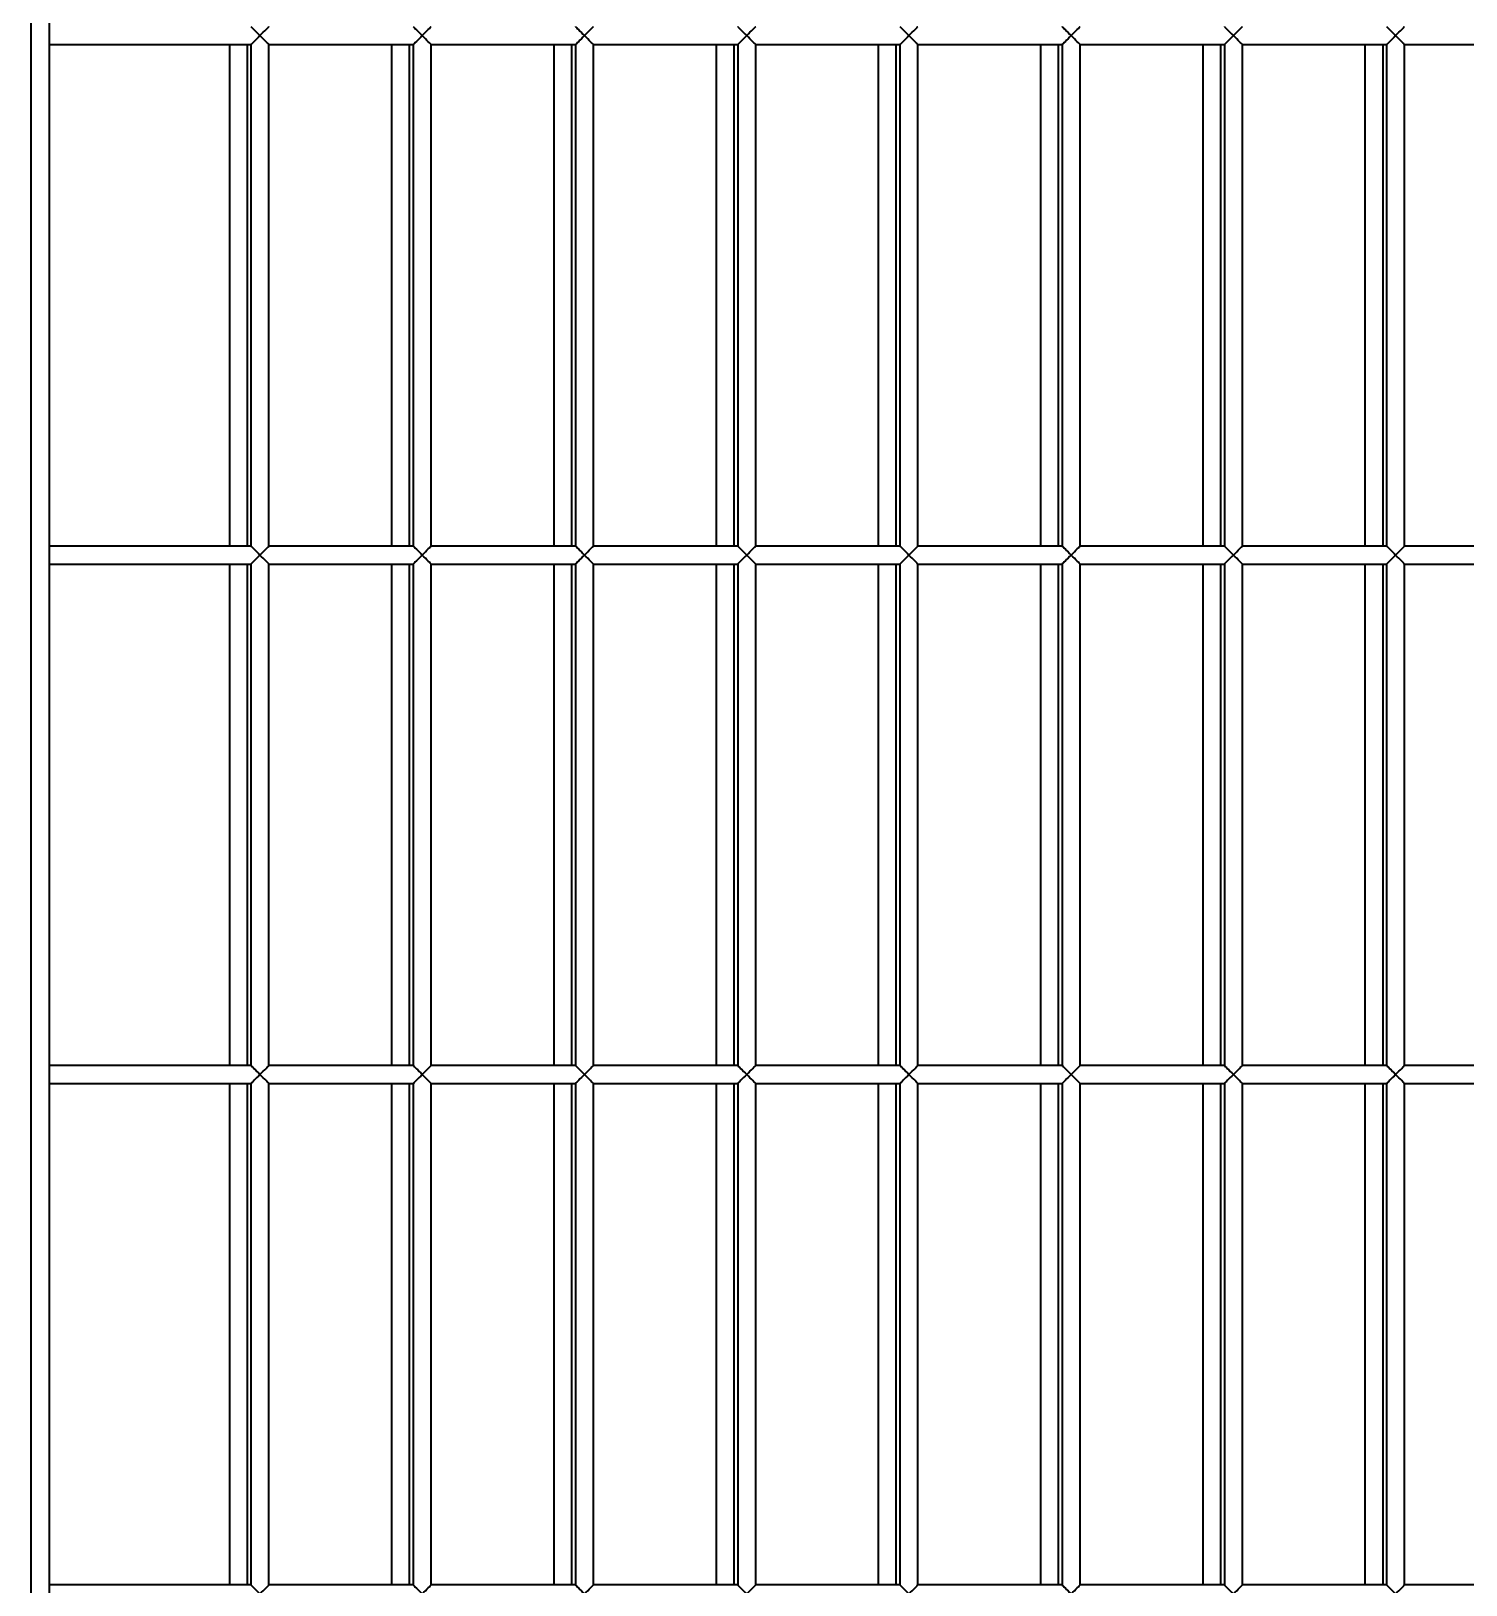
# Model space of a CAD drawing. Header units: millimetres. Extents: x 0 to 297, y 0 to 210.
# Drawn here: x 198.025 to 202.005, y 165.835 to 170.143 of the extents above; entities that cross this region are included whole.
import ezdxf

# ---------------------------------------------------------------- set-up
doc = ezdxf.new("R2010")
doc.units = ezdxf.units.MM
doc.layers.add('轮廓实线层', color=7, linetype='Continuous', lineweight=40)

msp = doc.modelspace()

# ---------------------------------------------------------------- linework, layer by layer
at = {"layer": '轮廓实线层', "color": 7, "linetype": 'Continuous', "lineweight": 40}
for p, q in [((198.0248, 157.0603), (198.0248, 174.4603)), ((198.0748, 174.4103), (198.0748, 157.1103)), ((198.0748, 170.1053), (198.6348, 170.1053)), ((198.5748, 170.1053), (198.5748, 168.7153)), ((198.6248, 168.7153), (198.6248, 170.1053)), ((198.6348, 170.1053), (198.6348, 168.7153)), ((198.6848, 168.7153), (198.6848, 170.1053)), ((198.6848, 170.1053), (199.0848, 170.1053)), ((199.0248, 170.1053), (199.0248, 168.7153)), ((199.0748, 168.7153), (199.0748, 170.1053)), ((199.0848, 170.1053), (199.0848, 168.7153)), ((199.1348, 168.7153), (199.1348, 170.1053)), ((199.1348, 170.1053), (199.5348, 170.1053)), ((199.4748, 170.1053), (199.4748, 168.7153)), ((199.5248, 168.7153), (199.5248, 170.1053)), ((199.5348, 170.1053), (199.5348, 168.7153)), ((199.5848, 168.7153), (199.5848, 170.1053)), ((199.5848, 170.1053), (199.9848, 170.1053)), ((199.9248, 170.1053), (199.9248, 168.7153)), ((199.9748, 168.7153), (199.9748, 170.1053)), ((199.9848, 170.1053), (199.9848, 168.7153)), ((200.0348, 168.7153), (200.0348, 170.1053)), ((200.0348, 170.1053), (200.4348, 170.1053)), ((200.3748, 170.1053), (200.3748, 168.7153)), ((200.4248, 168.7153), (200.4248, 170.1053)), ((200.4348, 170.1053), (200.4348, 168.7153)), ((200.4848, 168.7153), (200.4848, 170.1053)), ((200.4848, 170.1053), (200.8848, 170.1053)), ((200.8248, 170.1053), (200.8248, 168.7153)), ((200.8748, 168.7153), (200.8748, 170.1053)), ((200.8848, 170.1053), (200.8848, 168.7153)), ((200.9348, 168.7153), (200.9348, 170.1053)), ((200.9348, 170.1053), (201.3348, 170.1053)), ((201.2748, 170.1053), (201.2748, 168.7153)), ((201.3248, 168.7153), (201.3248, 170.1053)), ((201.3348, 170.1053), (201.3348, 168.7153)), ((201.3848, 168.7153), (201.3848, 170.1053)), ((201.3848, 170.1053), (201.7848, 170.1053)), ((201.7248, 170.1053), (201.7248, 168.7153)), ((201.7748, 168.7153), (201.7748, 170.1053)), ((201.7848, 170.1053), (201.7848, 168.7153)), ((201.8348, 168.7153), (201.8348, 170.1053)), ((201.8348, 170.1053), (202.2348, 170.1053)), ((198.6348, 168.7153), (198.0748, 168.7153)), ((199.0848, 168.7153), (198.6848, 168.7153)), ((199.5348, 168.7153), (199.1348, 168.7153)), ((199.9848, 168.7153), (199.5848, 168.7153)), ((200.4348, 168.7153), (200.0348, 168.7153)), ((200.8848, 168.7153), (200.4848, 168.7153)), ((201.3348, 168.7153), (200.9348, 168.7153)), ((201.7848, 168.7153), (201.3848, 168.7153)), ((202.2348, 168.7153), (201.8348, 168.7153)), ((198.0748, 168.6653), (198.6348, 168.6653)), ((198.5748, 168.6653), (198.5748, 167.2753)), ((198.6248, 167.2753), (198.6248, 168.6653)), ((198.6348, 168.6653), (198.6348, 167.2753)), ((198.6848, 167.2753), (198.6848, 168.6653)), ((198.6848, 168.6653), (199.0848, 168.6653)), ((199.0248, 168.6653), (199.0248, 167.2753)), ((199.0748, 167.2753), (199.0748, 168.6653)), ((199.0848, 168.6653), (199.0848, 167.2753)), ((199.1348, 167.2753), (199.1348, 168.6653)), ((199.1348, 168.6653), (199.5348, 168.6653)), ((199.4748, 168.6653), (199.4748, 167.2753)), ((199.5248, 167.2753), (199.5248, 168.6653)), ((199.5348, 168.6653), (199.5348, 167.2753)), ((199.5848, 167.2753), (199.5848, 168.6653)), ((199.5848, 168.6653), (199.9848, 168.6653)), ((199.9248, 168.6653), (199.9248, 167.2753)), ((199.9748, 167.2753), (199.9748, 168.6653)), ((199.9848, 168.6653), (199.9848, 167.2753)), ((200.0348, 167.2753), (200.0348, 168.6653)), ((200.0348, 168.6653), (200.4348, 168.6653)), ((200.3748, 168.6653), (200.3748, 167.2753)), ((200.4248, 167.2753), (200.4248, 168.6653)), ((200.4348, 168.6653), (200.4348, 167.2753)), ((200.4848, 167.2753), (200.4848, 168.6653)), ((200.4848, 168.6653), (200.8848, 168.6653)), ((200.8248, 168.6653), (200.8248, 167.2753)), ((200.8748, 167.2753), (200.8748, 168.6653)), ((200.8848, 168.6653), (200.8848, 167.2753)), ((200.9348, 167.2753), (200.9348, 168.6653)), ((200.9348, 168.6653), (201.3348, 168.6653)), ((201.2748, 168.6653), (201.2748, 167.2753)), ((201.3248, 167.2753), (201.3248, 168.6653)), ((201.3348, 168.6653), (201.3348, 167.2753)), ((201.3848, 167.2753), (201.3848, 168.6653)), ((201.3848, 168.6653), (201.7848, 168.6653)), ((201.7248, 168.6653), (201.7248, 167.2753)), ((201.7748, 167.2753), (201.7748, 168.6653)), ((201.7848, 168.6653), (201.7848, 167.2753)), ((201.8348, 167.2753), (201.8348, 168.6653)), ((201.8348, 168.6653), (202.2348, 168.6653)), ((198.6348, 167.2753), (198.0748, 167.2753)), ((199.0848, 167.2753), (198.6848, 167.2753)), ((199.5348, 167.2753), (199.1348, 167.2753)), ((199.9848, 167.2753), (199.5848, 167.2753)), ((200.4348, 167.2753), (200.0348, 167.2753)), ((200.8848, 167.2753), (200.4848, 167.2753)), ((201.3348, 167.2753), (200.9348, 167.2753)), ((201.7848, 167.2753), (201.3848, 167.2753)), ((202.2348, 167.2753), (201.8348, 167.2753)), ((198.0748, 167.2253), (198.6348, 167.2253)), ((198.5748, 167.2253), (198.5748, 165.8353)), ((198.6248, 165.8353), (198.6248, 167.2253)), ((198.6348, 167.2253), (198.6348, 165.8353)), ((198.6848, 165.8353), (198.6848, 167.2253)), ((198.6848, 167.2253), (199.0848, 167.2253)), ((199.0248, 167.2253), (199.0248, 165.8353)), ((199.0748, 165.8353), (199.0748, 167.2253)), ((199.0848, 167.2253), (199.0848, 165.8353)), ((199.1348, 165.8353), (199.1348, 167.2253)), ((199.1348, 167.2253), (199.5348, 167.2253)), ((199.4748, 167.2253), (199.4748, 165.8353)), ((199.5248, 165.8353), (199.5248, 167.2253)), ((199.5348, 167.2253), (199.5348, 165.8353)), ((199.5848, 165.8353), (199.5848, 167.2253)), ((199.5848, 167.2253), (199.9848, 167.2253)), ((199.9248, 167.2253), (199.9248, 165.8353)), ((199.9748, 165.8353), (199.9748, 167.2253)), ((199.9848, 167.2253), (199.9848, 165.8353)), ((200.0348, 165.8353), (200.0348, 167.2253)), ((200.0348, 167.2253), (200.4348, 167.2253)), ((200.3748, 167.2253), (200.3748, 165.8353)), ((200.4248, 165.8353), (200.4248, 167.2253)), ((200.4348, 167.2253), (200.4348, 165.8353)), ((200.4848, 165.8353), (200.4848, 167.2253)), ((200.4848, 167.2253), (200.8848, 167.2253)), ((200.8248, 167.2253), (200.8248, 165.8353)), ((200.8748, 165.8353), (200.8748, 167.2253)), ((200.8848, 167.2253), (200.8848, 165.8353)), ((200.9348, 165.8353), (200.9348, 167.2253)), ((200.9348, 167.2253), (201.3348, 167.2253)), ((201.2748, 167.2253), (201.2748, 165.8353)), ((201.3248, 165.8353), (201.3248, 167.2253)), ((201.3348, 167.2253), (201.3348, 165.8353)), ((201.3848, 165.8353), (201.3848, 167.2253)), ((201.3848, 167.2253), (201.7848, 167.2253)), ((201.7248, 167.2253), (201.7248, 165.8353)), ((201.7748, 165.8353), (201.7748, 167.2253)), ((201.7848, 167.2253), (201.7848, 165.8353)), ((201.8348, 165.8353), (201.8348, 167.2253)), ((201.8348, 167.2253), (202.2348, 167.2253)), ((198.6348, 165.8353), (198.0748, 165.8353)), ((199.0848, 165.8353), (198.6848, 165.8353)), ((199.5348, 165.8353), (199.1348, 165.8353)), ((199.9848, 165.8353), (199.5848, 165.8353)), ((200.4348, 165.8353), (200.0348, 165.8353)), ((200.8848, 165.8353), (200.4848, 165.8353)), ((201.3348, 165.8353), (200.9348, 165.8353)), ((201.7848, 165.8353), (201.3848, 165.8353)), ((202.2348, 165.8353), (201.8348, 165.8353))]:
    msp.add_line(p, q, dxfattribs=at)
at = {"layer": '轮廓实线层', "color": 7, "linetype": 'Continuous', "lineweight": 40, "flags": 128}
for points in [[(198.6348, 170.1553), (198.6352, 170.1549), (198.6363, 170.1538), (198.6382, 170.1519), (198.6407, 170.1494), (198.6438, 170.1463), (198.6473, 170.1428), (198.6513, 170.1388), (198.6555, 170.1346), (198.6598, 170.1303)], [(198.6598, 170.1303), (198.6644, 170.1349), (198.6689, 170.1393), (198.673, 170.1434), (198.6767, 170.1471), (198.6798, 170.1502), (198.6822, 170.1526), (198.6839, 170.1543), (198.6847, 170.1552), (198.6848, 170.1553)], [(199.0848, 170.1553), (199.0852, 170.1549), (199.0863, 170.1538), (199.0882, 170.1519), (199.0907, 170.1494), (199.0938, 170.1463), (199.0973, 170.1428), (199.1013, 170.1388), (199.1055, 170.1346), (199.1098, 170.1303)], [(199.1098, 170.1303), (199.1144, 170.1349), (199.1189, 170.1393), (199.123, 170.1434), (199.1267, 170.1471), (199.1298, 170.1502), (199.1322, 170.1526), (199.1339, 170.1543), (199.1347, 170.1552), (199.1348, 170.1553)], [(199.5348, 170.1553), (199.5352, 170.1549), (199.5363, 170.1538), (199.5382, 170.1519), (199.5407, 170.1494), (199.5438, 170.1463), (199.5473, 170.1428), (199.5513, 170.1388), (199.5555, 170.1346), (199.5598, 170.1303)], [(199.5598, 170.1303), (199.5644, 170.1349), (199.5689, 170.1393), (199.573, 170.1434), (199.5767, 170.1471), (199.5798, 170.1502), (199.5822, 170.1526), (199.5839, 170.1543), (199.5847, 170.1552), (199.5848, 170.1553)], [(199.9848, 170.1553), (199.9852, 170.1549), (199.9863, 170.1538), (199.9882, 170.1519), (199.9907, 170.1494), (199.9938, 170.1463), (199.9973, 170.1428), (200.0013, 170.1388), (200.0055, 170.1346), (200.0098, 170.1303)], [(200.0098, 170.1303), (200.0144, 170.1349), (200.0189, 170.1393), (200.023, 170.1434), (200.0267, 170.1471), (200.0298, 170.1502), (200.0322, 170.1526), (200.0339, 170.1543), (200.0347, 170.1552), (200.0348, 170.1553)], [(200.4348, 170.1553), (200.4352, 170.1549), (200.4363, 170.1538), (200.4382, 170.1519), (200.4407, 170.1494), (200.4438, 170.1463), (200.4473, 170.1428), (200.4513, 170.1388), (200.4555, 170.1346), (200.4598, 170.1303)], [(200.4598, 170.1303), (200.4644, 170.1349), (200.4689, 170.1393), (200.473, 170.1434), (200.4767, 170.1471), (200.4798, 170.1502), (200.4822, 170.1526), (200.4839, 170.1543), (200.4847, 170.1552), (200.4848, 170.1553)], [(200.8848, 170.1553), (200.8852, 170.1549), (200.8863, 170.1538), (200.8882, 170.1519), (200.8907, 170.1494), (200.8938, 170.1463), (200.8973, 170.1428), (200.9013, 170.1388), (200.9055, 170.1346), (200.9098, 170.1303)], [(200.9098, 170.1303), (200.9144, 170.1349), (200.9189, 170.1393), (200.923, 170.1434), (200.9267, 170.1471), (200.9298, 170.1502), (200.9322, 170.1526), (200.9339, 170.1543), (200.9347, 170.1552), (200.9348, 170.1553)], [(201.3348, 170.1553), (201.3352, 170.1549), (201.3363, 170.1538), (201.3382, 170.1519), (201.3407, 170.1494), (201.3438, 170.1463), (201.3473, 170.1428), (201.3513, 170.1388), (201.3555, 170.1346), (201.3598, 170.1303)], [(201.3598, 170.1303), (201.3644, 170.1349), (201.3689, 170.1393), (201.373, 170.1434), (201.3767, 170.1471), (201.3798, 170.1502), (201.3822, 170.1526), (201.3839, 170.1543), (201.3847, 170.1552), (201.3848, 170.1553)], [(201.7848, 170.1553), (201.7852, 170.1549), (201.7863, 170.1538), (201.7882, 170.1519), (201.7907, 170.1494), (201.7938, 170.1463), (201.7973, 170.1428), (201.8013, 170.1388), (201.8055, 170.1346), (201.8098, 170.1303)], [(201.8098, 170.1303), (201.8144, 170.1349), (201.8189, 170.1393), (201.823, 170.1434), (201.8267, 170.1471), (201.8298, 170.1502), (201.8322, 170.1526), (201.8339, 170.1543), (201.8347, 170.1552), (201.8348, 170.1553)], [(198.6598, 170.1303), (198.6555, 170.1259), (198.6513, 170.1217), (198.6473, 170.1178), (198.6438, 170.1142), (198.6407, 170.1111), (198.6382, 170.1086), (198.6363, 170.1068), (198.6352, 170.1056), (198.6348, 170.1053)], [(198.6848, 170.1053), (198.6847, 170.1054), (198.6839, 170.1062), (198.6822, 170.1079), (198.6798, 170.1103), (198.6767, 170.1134), (198.673, 170.1171), (198.6689, 170.1212), (198.6644, 170.1257), (198.6598, 170.1303)], [(199.1098, 170.1303), (199.1055, 170.1259), (199.1013, 170.1217), (199.0973, 170.1178), (199.0938, 170.1142), (199.0907, 170.1111), (199.0882, 170.1086), (199.0863, 170.1068), (199.0852, 170.1056), (199.0848, 170.1053)], [(199.1348, 170.1053), (199.1347, 170.1054), (199.1339, 170.1062), (199.1322, 170.1079), (199.1298, 170.1103), (199.1267, 170.1134), (199.123, 170.1171), (199.1189, 170.1212), (199.1144, 170.1257), (199.1098, 170.1303)], [(199.5598, 170.1303), (199.5555, 170.1259), (199.5513, 170.1217), (199.5473, 170.1178), (199.5438, 170.1142), (199.5407, 170.1111), (199.5382, 170.1086), (199.5363, 170.1068), (199.5352, 170.1056), (199.5348, 170.1053)], [(199.5848, 170.1053), (199.5847, 170.1054), (199.5839, 170.1062), (199.5822, 170.1079), (199.5798, 170.1103), (199.5767, 170.1134), (199.573, 170.1171), (199.5689, 170.1212), (199.5644, 170.1257), (199.5598, 170.1303)], [(200.0098, 170.1303), (200.0055, 170.1259), (200.0013, 170.1217), (199.9973, 170.1178), (199.9938, 170.1142), (199.9907, 170.1111), (199.9882, 170.1086), (199.9863, 170.1068), (199.9852, 170.1056), (199.9848, 170.1053)], [(200.0348, 170.1053), (200.0347, 170.1054), (200.0339, 170.1062), (200.0322, 170.1079), (200.0298, 170.1103), (200.0267, 170.1134), (200.023, 170.1171), (200.0189, 170.1212), (200.0144, 170.1257), (200.0098, 170.1303)], [(200.4598, 170.1303), (200.4555, 170.1259), (200.4513, 170.1217), (200.4473, 170.1178), (200.4438, 170.1142), (200.4407, 170.1111), (200.4382, 170.1086), (200.4363, 170.1068), (200.4352, 170.1056), (200.4348, 170.1053)], [(200.4848, 170.1053), (200.4847, 170.1054), (200.4839, 170.1062), (200.4822, 170.1079), (200.4798, 170.1103), (200.4767, 170.1134), (200.473, 170.1171), (200.4689, 170.1212), (200.4644, 170.1257), (200.4598, 170.1303)], [(200.9098, 170.1303), (200.9055, 170.1259), (200.9013, 170.1217), (200.8973, 170.1178), (200.8938, 170.1142), (200.8907, 170.1111), (200.8882, 170.1086), (200.8863, 170.1068), (200.8852, 170.1056), (200.8848, 170.1053)], [(200.9348, 170.1053), (200.9347, 170.1054), (200.9339, 170.1062), (200.9322, 170.1079), (200.9298, 170.1103), (200.9267, 170.1134), (200.923, 170.1171), (200.9189, 170.1212), (200.9144, 170.1257), (200.9098, 170.1303)], [(201.3598, 170.1303), (201.3555, 170.1259), (201.3513, 170.1217), (201.3473, 170.1178), (201.3438, 170.1142), (201.3407, 170.1111), (201.3382, 170.1086), (201.3363, 170.1068), (201.3352, 170.1056), (201.3348, 170.1053)], [(201.3848, 170.1053), (201.3847, 170.1054), (201.3839, 170.1062), (201.3822, 170.1079), (201.3798, 170.1103), (201.3767, 170.1134), (201.373, 170.1171), (201.3689, 170.1212), (201.3644, 170.1257), (201.3598, 170.1303)], [(201.8098, 170.1303), (201.8055, 170.1259), (201.8013, 170.1217), (201.7973, 170.1178), (201.7938, 170.1142), (201.7907, 170.1111), (201.7882, 170.1086), (201.7863, 170.1068), (201.7852, 170.1056), (201.7848, 170.1053)], [(201.8348, 170.1053), (201.8347, 170.1054), (201.8339, 170.1062), (201.8322, 170.1079), (201.8298, 170.1103), (201.8267, 170.1134), (201.823, 170.1171), (201.8189, 170.1212), (201.8144, 170.1257), (201.8098, 170.1303)], [(198.6348, 168.7153), (198.6352, 168.7149), (198.6363, 168.7138), (198.6382, 168.7119), (198.6407, 168.7094), (198.6438, 168.7063), (198.6473, 168.7028), (198.6513, 168.6988), (198.6555, 168.6946), (198.6598, 168.6903)], [(198.6598, 168.6903), (198.6555, 168.6859), (198.6513, 168.6817), (198.6473, 168.6778), (198.6438, 168.6742), (198.6407, 168.6711), (198.6382, 168.6686), (198.6363, 168.6668), (198.6352, 168.6656), (198.6348, 168.6653)], [(198.6598, 168.6903), (198.6644, 168.6949), (198.6689, 168.6993), (198.673, 168.7034), (198.6767, 168.7071), (198.6798, 168.7102), (198.6822, 168.7126), (198.6839, 168.7143), (198.6847, 168.7152), (198.6848, 168.7153)], [(198.6848, 168.6653), (198.6847, 168.6654), (198.6839, 168.6662), (198.6822, 168.6679), (198.6798, 168.6703), (198.6767, 168.6734), (198.673, 168.6771), (198.6689, 168.6812), (198.6644, 168.6857), (198.6598, 168.6903)], [(199.0848, 168.7153), (199.0852, 168.7149), (199.0863, 168.7138), (199.0882, 168.7119), (199.0907, 168.7094), (199.0938, 168.7063), (199.0973, 168.7028), (199.1013, 168.6988), (199.1055, 168.6946), (199.1098, 168.6903)], [(199.1098, 168.6903), (199.1055, 168.6859), (199.1013, 168.6817), (199.0973, 168.6778), (199.0938, 168.6742), (199.0907, 168.6711), (199.0882, 168.6686), (199.0863, 168.6668), (199.0852, 168.6656), (199.0848, 168.6653)], [(199.1098, 168.6903), (199.1144, 168.6949), (199.1189, 168.6993), (199.123, 168.7034), (199.1267, 168.7071), (199.1298, 168.7102), (199.1322, 168.7126), (199.1339, 168.7143), (199.1347, 168.7152), (199.1348, 168.7153)], [(199.1348, 168.6653), (199.1347, 168.6654), (199.1339, 168.6662), (199.1322, 168.6679), (199.1298, 168.6703), (199.1267, 168.6734), (199.123, 168.6771), (199.1189, 168.6812), (199.1144, 168.6857), (199.1098, 168.6903)], [(199.5348, 168.7153), (199.5352, 168.7149), (199.5363, 168.7138), (199.5382, 168.7119), (199.5407, 168.7094), (199.5438, 168.7063), (199.5473, 168.7028), (199.5513, 168.6988), (199.5555, 168.6946), (199.5598, 168.6903)], [(199.5598, 168.6903), (199.5555, 168.6859), (199.5513, 168.6817), (199.5473, 168.6778), (199.5438, 168.6742), (199.5407, 168.6711), (199.5382, 168.6686), (199.5363, 168.6668), (199.5352, 168.6656), (199.5348, 168.6653)], [(199.5598, 168.6903), (199.5644, 168.6949), (199.5689, 168.6993), (199.573, 168.7034), (199.5767, 168.7071), (199.5798, 168.7102), (199.5822, 168.7126), (199.5839, 168.7143), (199.5847, 168.7152), (199.5848, 168.7153)], [(199.5848, 168.6653), (199.5847, 168.6654), (199.5839, 168.6662), (199.5822, 168.6679), (199.5798, 168.6703), (199.5767, 168.6734), (199.573, 168.6771), (199.5689, 168.6812), (199.5644, 168.6857), (199.5598, 168.6903)], [(199.9848, 168.7153), (199.9852, 168.7149), (199.9863, 168.7138), (199.9882, 168.7119), (199.9907, 168.7094), (199.9938, 168.7063), (199.9973, 168.7028), (200.0013, 168.6988), (200.0055, 168.6946), (200.0098, 168.6903)], [(200.0098, 168.6903), (200.0055, 168.6859), (200.0013, 168.6817), (199.9973, 168.6778), (199.9938, 168.6742), (199.9907, 168.6711), (199.9882, 168.6686), (199.9863, 168.6668), (199.9852, 168.6656), (199.9848, 168.6653)], [(200.0098, 168.6903), (200.0144, 168.6949), (200.0189, 168.6993), (200.023, 168.7034), (200.0267, 168.7071), (200.0298, 168.7102), (200.0322, 168.7126), (200.0339, 168.7143), (200.0347, 168.7152), (200.0348, 168.7153)], [(200.0348, 168.6653), (200.0347, 168.6654), (200.0339, 168.6662), (200.0322, 168.6679), (200.0298, 168.6703), (200.0267, 168.6734), (200.023, 168.6771), (200.0189, 168.6812), (200.0144, 168.6857), (200.0098, 168.6903)], [(200.4348, 168.7153), (200.4352, 168.7149), (200.4363, 168.7138), (200.4382, 168.7119), (200.4407, 168.7094), (200.4438, 168.7063), (200.4473, 168.7028), (200.4513, 168.6988), (200.4555, 168.6946), (200.4598, 168.6903)], [(200.4598, 168.6903), (200.4555, 168.6859), (200.4513, 168.6817), (200.4473, 168.6778), (200.4438, 168.6742), (200.4407, 168.6711), (200.4382, 168.6686), (200.4363, 168.6668), (200.4352, 168.6656), (200.4348, 168.6653)], [(200.4598, 168.6903), (200.4644, 168.6949), (200.4689, 168.6993), (200.473, 168.7034), (200.4767, 168.7071), (200.4798, 168.7102), (200.4822, 168.7126), (200.4839, 168.7143), (200.4847, 168.7152), (200.4848, 168.7153)], [(200.4848, 168.6653), (200.4847, 168.6654), (200.4839, 168.6662), (200.4822, 168.6679), (200.4798, 168.6703), (200.4767, 168.6734), (200.473, 168.6771), (200.4689, 168.6812), (200.4644, 168.6857), (200.4598, 168.6903)], [(200.8848, 168.7153), (200.8852, 168.7149), (200.8863, 168.7138), (200.8882, 168.7119), (200.8907, 168.7094), (200.8938, 168.7063), (200.8973, 168.7028), (200.9013, 168.6988), (200.9055, 168.6946), (200.9098, 168.6903)], [(200.9098, 168.6903), (200.9055, 168.6859), (200.9013, 168.6817), (200.8973, 168.6778), (200.8938, 168.6742), (200.8907, 168.6711), (200.8882, 168.6686), (200.8863, 168.6668), (200.8852, 168.6656), (200.8848, 168.6653)], [(200.9098, 168.6903), (200.9144, 168.6949), (200.9189, 168.6993), (200.923, 168.7034), (200.9267, 168.7071), (200.9298, 168.7102), (200.9322, 168.7126), (200.9339, 168.7143), (200.9347, 168.7152), (200.9348, 168.7153)], [(200.9348, 168.6653), (200.9347, 168.6654), (200.9339, 168.6662), (200.9322, 168.6679), (200.9298, 168.6703), (200.9267, 168.6734), (200.923, 168.6771), (200.9189, 168.6812), (200.9144, 168.6857), (200.9098, 168.6903)], [(201.3348, 168.7153), (201.3352, 168.7149), (201.3363, 168.7138), (201.3382, 168.7119), (201.3407, 168.7094), (201.3438, 168.7063), (201.3473, 168.7028), (201.3513, 168.6988), (201.3555, 168.6946), (201.3598, 168.6903)], [(201.3598, 168.6903), (201.3555, 168.6859), (201.3513, 168.6817), (201.3473, 168.6778), (201.3438, 168.6742), (201.3407, 168.6711), (201.3382, 168.6686), (201.3363, 168.6668), (201.3352, 168.6656), (201.3348, 168.6653)], [(201.3598, 168.6903), (201.3644, 168.6949), (201.3689, 168.6993), (201.373, 168.7034), (201.3767, 168.7071), (201.3798, 168.7102), (201.3822, 168.7126), (201.3839, 168.7143), (201.3847, 168.7152), (201.3848, 168.7153)], [(201.3848, 168.6653), (201.3847, 168.6654), (201.3839, 168.6662), (201.3822, 168.6679), (201.3798, 168.6703), (201.3767, 168.6734), (201.373, 168.6771), (201.3689, 168.6812), (201.3644, 168.6857), (201.3598, 168.6903)], [(201.7848, 168.7153), (201.7852, 168.7149), (201.7863, 168.7138), (201.7882, 168.7119), (201.7907, 168.7094), (201.7938, 168.7063), (201.7973, 168.7028), (201.8013, 168.6988), (201.8055, 168.6946), (201.8098, 168.6903)], [(201.8098, 168.6903), (201.8055, 168.6859), (201.8013, 168.6817), (201.7973, 168.6778), (201.7938, 168.6742), (201.7907, 168.6711), (201.7882, 168.6686), (201.7863, 168.6668), (201.7852, 168.6656), (201.7848, 168.6653)], [(201.8098, 168.6903), (201.8144, 168.6949), (201.8189, 168.6993), (201.823, 168.7034), (201.8267, 168.7071), (201.8298, 168.7102), (201.8322, 168.7126), (201.8339, 168.7143), (201.8347, 168.7152), (201.8348, 168.7153)], [(201.8348, 168.6653), (201.8347, 168.6654), (201.8339, 168.6662), (201.8322, 168.6679), (201.8298, 168.6703), (201.8267, 168.6734), (201.823, 168.6771), (201.8189, 168.6812), (201.8144, 168.6857), (201.8098, 168.6903)], [(198.6348, 167.2753), (198.6352, 167.2749), (198.6363, 167.2738), (198.6382, 167.2719), (198.6407, 167.2694), (198.6438, 167.2663), (198.6473, 167.2628), (198.6513, 167.2588), (198.6555, 167.2546), (198.6598, 167.2503)], [(198.6598, 167.2503), (198.6644, 167.2549), (198.6689, 167.2593), (198.673, 167.2634), (198.6767, 167.2671), (198.6798, 167.2702), (198.6822, 167.2726), (198.6839, 167.2743), (198.6847, 167.2752), (198.6848, 167.2753)], [(199.0848, 167.2753), (199.0852, 167.2749), (199.0863, 167.2738), (199.0882, 167.2719), (199.0907, 167.2694), (199.0938, 167.2663), (199.0973, 167.2628), (199.1013, 167.2588), (199.1055, 167.2546), (199.1098, 167.2503)], [(199.1098, 167.2503), (199.1144, 167.2549), (199.1189, 167.2593), (199.123, 167.2634), (199.1267, 167.2671), (199.1298, 167.2702), (199.1322, 167.2726), (199.1339, 167.2743), (199.1347, 167.2752), (199.1348, 167.2753)], [(199.5348, 167.2753), (199.5352, 167.2749), (199.5363, 167.2738), (199.5382, 167.2719), (199.5407, 167.2694), (199.5438, 167.2663), (199.5473, 167.2628), (199.5513, 167.2588), (199.5555, 167.2546), (199.5598, 167.2503)], [(199.5598, 167.2503), (199.5644, 167.2549), (199.5689, 167.2593), (199.573, 167.2634), (199.5767, 167.2671), (199.5798, 167.2702), (199.5822, 167.2726), (199.5839, 167.2743), (199.5847, 167.2752), (199.5848, 167.2753)], [(199.9848, 167.2753), (199.9852, 167.2749), (199.9863, 167.2738), (199.9882, 167.2719), (199.9907, 167.2694), (199.9938, 167.2663), (199.9973, 167.2628), (200.0013, 167.2588), (200.0055, 167.2546), (200.0098, 167.2503)], [(200.0098, 167.2503), (200.0144, 167.2549), (200.0189, 167.2593), (200.023, 167.2634), (200.0267, 167.2671), (200.0298, 167.2702), (200.0322, 167.2726), (200.0339, 167.2743), (200.0347, 167.2752), (200.0348, 167.2753)], [(200.4348, 167.2753), (200.4352, 167.2749), (200.4363, 167.2738), (200.4382, 167.2719), (200.4407, 167.2694), (200.4438, 167.2663), (200.4473, 167.2628), (200.4513, 167.2588), (200.4555, 167.2546), (200.4598, 167.2503)], [(200.4598, 167.2503), (200.4644, 167.2549), (200.4689, 167.2593), (200.473, 167.2634), (200.4767, 167.2671), (200.4798, 167.2702), (200.4822, 167.2726), (200.4839, 167.2743), (200.4847, 167.2752), (200.4848, 167.2753)], [(200.8848, 167.2753), (200.8852, 167.2749), (200.8863, 167.2738), (200.8882, 167.2719), (200.8907, 167.2694), (200.8938, 167.2663), (200.8973, 167.2628), (200.9013, 167.2588), (200.9055, 167.2546), (200.9098, 167.2503)], [(200.9098, 167.2503), (200.9144, 167.2549), (200.9189, 167.2593), (200.923, 167.2634), (200.9267, 167.2671), (200.9298, 167.2702), (200.9322, 167.2726), (200.9339, 167.2743), (200.9347, 167.2752), (200.9348, 167.2753)], [(201.3348, 167.2753), (201.3352, 167.2749), (201.3363, 167.2738), (201.3382, 167.2719), (201.3407, 167.2694), (201.3438, 167.2663), (201.3473, 167.2628), (201.3513, 167.2588), (201.3555, 167.2546), (201.3598, 167.2503)], [(201.3598, 167.2503), (201.3644, 167.2549), (201.3689, 167.2593), (201.373, 167.2634), (201.3767, 167.2671), (201.3798, 167.2702), (201.3822, 167.2726), (201.3839, 167.2743), (201.3847, 167.2752), (201.3848, 167.2753)], [(201.7848, 167.2753), (201.7852, 167.2749), (201.7863, 167.2738), (201.7882, 167.2719), (201.7907, 167.2694), (201.7938, 167.2663), (201.7973, 167.2628), (201.8013, 167.2588), (201.8055, 167.2546), (201.8098, 167.2503)], [(201.8098, 167.2503), (201.8144, 167.2549), (201.8189, 167.2593), (201.823, 167.2634), (201.8267, 167.2671), (201.8298, 167.2702), (201.8322, 167.2726), (201.8339, 167.2743), (201.8347, 167.2752), (201.8348, 167.2753)], [(198.6598, 167.2503), (198.6555, 167.2459), (198.6513, 167.2417), (198.6473, 167.2378), (198.6438, 167.2342), (198.6407, 167.2311), (198.6382, 167.2286), (198.6363, 167.2268), (198.6352, 167.2256), (198.6348, 167.2253)], [(198.6848, 167.2253), (198.6847, 167.2254), (198.6839, 167.2262), (198.6822, 167.2279), (198.6798, 167.2303), (198.6767, 167.2334), (198.673, 167.2371), (198.6689, 167.2412), (198.6644, 167.2457), (198.6598, 167.2503)], [(199.1098, 167.2503), (199.1055, 167.2459), (199.1013, 167.2417), (199.0973, 167.2378), (199.0938, 167.2342), (199.0907, 167.2311), (199.0882, 167.2286), (199.0863, 167.2268), (199.0852, 167.2256), (199.0848, 167.2253)], [(199.1348, 167.2253), (199.1347, 167.2254), (199.1339, 167.2262), (199.1322, 167.2279), (199.1298, 167.2303), (199.1267, 167.2334), (199.123, 167.2371), (199.1189, 167.2412), (199.1144, 167.2457), (199.1098, 167.2503)], [(199.5598, 167.2503), (199.5555, 167.2459), (199.5513, 167.2417), (199.5473, 167.2378), (199.5438, 167.2342), (199.5407, 167.2311), (199.5382, 167.2286), (199.5363, 167.2268), (199.5352, 167.2256), (199.5348, 167.2253)], [(199.5848, 167.2253), (199.5847, 167.2254), (199.5839, 167.2262), (199.5822, 167.2279), (199.5798, 167.2303), (199.5767, 167.2334), (199.573, 167.2371), (199.5689, 167.2412), (199.5644, 167.2457), (199.5598, 167.2503)], [(200.0098, 167.2503), (200.0055, 167.2459), (200.0013, 167.2417), (199.9973, 167.2378), (199.9938, 167.2342), (199.9907, 167.2311), (199.9882, 167.2286), (199.9863, 167.2268), (199.9852, 167.2256), (199.9848, 167.2253)], [(200.0348, 167.2253), (200.0347, 167.2254), (200.0339, 167.2262), (200.0322, 167.2279), (200.0298, 167.2303), (200.0267, 167.2334), (200.023, 167.2371), (200.0189, 167.2412), (200.0144, 167.2457), (200.0098, 167.2503)], [(200.4598, 167.2503), (200.4555, 167.2459), (200.4513, 167.2417), (200.4473, 167.2378), (200.4438, 167.2342), (200.4407, 167.2311), (200.4382, 167.2286), (200.4363, 167.2268), (200.4352, 167.2256), (200.4348, 167.2253)], [(200.4848, 167.2253), (200.4847, 167.2254), (200.4839, 167.2262), (200.4822, 167.2279), (200.4798, 167.2303), (200.4767, 167.2334), (200.473, 167.2371), (200.4689, 167.2412), (200.4644, 167.2457), (200.4598, 167.2503)], [(200.9098, 167.2503), (200.9055, 167.2459), (200.9013, 167.2417), (200.8973, 167.2378), (200.8938, 167.2342), (200.8907, 167.2311), (200.8882, 167.2286), (200.8863, 167.2268), (200.8852, 167.2256), (200.8848, 167.2253)], [(200.9348, 167.2253), (200.9347, 167.2254), (200.9339, 167.2262), (200.9322, 167.2279), (200.9298, 167.2303), (200.9267, 167.2334), (200.923, 167.2371), (200.9189, 167.2412), (200.9144, 167.2457), (200.9098, 167.2503)], [(201.3598, 167.2503), (201.3555, 167.2459), (201.3513, 167.2417), (201.3473, 167.2378), (201.3438, 167.2342), (201.3407, 167.2311), (201.3382, 167.2286), (201.3363, 167.2268), (201.3352, 167.2256), (201.3348, 167.2253)], [(201.3848, 167.2253), (201.3847, 167.2254), (201.3839, 167.2262), (201.3822, 167.2279), (201.3798, 167.2303), (201.3767, 167.2334), (201.373, 167.2371), (201.3689, 167.2412), (201.3644, 167.2457), (201.3598, 167.2503)], [(201.8098, 167.2503), (201.8055, 167.2459), (201.8013, 167.2417), (201.7973, 167.2378), (201.7938, 167.2342), (201.7907, 167.2311), (201.7882, 167.2286), (201.7863, 167.2268), (201.7852, 167.2256), (201.7848, 167.2253)], [(201.8348, 167.2253), (201.8347, 167.2254), (201.8339, 167.2262), (201.8322, 167.2279), (201.8298, 167.2303), (201.8267, 167.2334), (201.823, 167.2371), (201.8189, 167.2412), (201.8144, 167.2457), (201.8098, 167.2503)], [(198.6348, 165.8353), (198.6352, 165.8349), (198.6363, 165.8338), (198.6382, 165.8319), (198.6407, 165.8294), (198.6438, 165.8263), (198.6473, 165.8228), (198.6513, 165.8188), (198.6555, 165.8146), (198.6598, 165.8103)], [(198.6598, 165.8103), (198.6644, 165.8149), (198.6689, 165.8193), (198.673, 165.8234), (198.6767, 165.8271), (198.6798, 165.8302), (198.6822, 165.8326), (198.6839, 165.8343), (198.6847, 165.8352), (198.6848, 165.8353)], [(199.0848, 165.8353), (199.0852, 165.8349), (199.0863, 165.8338), (199.0882, 165.8319), (199.0907, 165.8294), (199.0938, 165.8263), (199.0973, 165.8228), (199.1013, 165.8188), (199.1055, 165.8146), (199.1098, 165.8103)], [(199.1098, 165.8103), (199.1144, 165.8149), (199.1189, 165.8193), (199.123, 165.8234), (199.1267, 165.8271), (199.1298, 165.8302), (199.1322, 165.8326), (199.1339, 165.8343), (199.1347, 165.8352), (199.1348, 165.8353)], [(199.5348, 165.8353), (199.5352, 165.8349), (199.5363, 165.8338), (199.5382, 165.8319), (199.5407, 165.8294), (199.5438, 165.8263), (199.5473, 165.8228), (199.5513, 165.8188), (199.5555, 165.8146), (199.5598, 165.8103)], [(199.5598, 165.8103), (199.5644, 165.8149), (199.5689, 165.8193), (199.573, 165.8234), (199.5767, 165.8271), (199.5798, 165.8302), (199.5822, 165.8326), (199.5839, 165.8343), (199.5847, 165.8352), (199.5848, 165.8353)], [(199.9848, 165.8353), (199.9852, 165.8349), (199.9863, 165.8338), (199.9882, 165.8319), (199.9907, 165.8294), (199.9938, 165.8263), (199.9973, 165.8228), (200.0013, 165.8188), (200.0055, 165.8146), (200.0098, 165.8103)], [(200.0098, 165.8103), (200.0144, 165.8149), (200.0189, 165.8193), (200.023, 165.8234), (200.0267, 165.8271), (200.0298, 165.8302), (200.0322, 165.8326), (200.0339, 165.8343), (200.0347, 165.8352), (200.0348, 165.8353)], [(200.4348, 165.8353), (200.4352, 165.8349), (200.4363, 165.8338), (200.4382, 165.8319), (200.4407, 165.8294), (200.4438, 165.8263), (200.4473, 165.8228), (200.4513, 165.8188), (200.4555, 165.8146), (200.4598, 165.8103)], [(200.4598, 165.8103), (200.4644, 165.8149), (200.4689, 165.8193), (200.473, 165.8234), (200.4767, 165.8271), (200.4798, 165.8302), (200.4822, 165.8326), (200.4839, 165.8343), (200.4847, 165.8352), (200.4848, 165.8353)], [(200.8848, 165.8353), (200.8852, 165.8349), (200.8863, 165.8338), (200.8882, 165.8319), (200.8907, 165.8294), (200.8938, 165.8263), (200.8973, 165.8228), (200.9013, 165.8188), (200.9055, 165.8146), (200.9098, 165.8103)], [(200.9098, 165.8103), (200.9144, 165.8149), (200.9189, 165.8193), (200.923, 165.8234), (200.9267, 165.8271), (200.9298, 165.8302), (200.9322, 165.8326), (200.9339, 165.8343), (200.9347, 165.8352), (200.9348, 165.8353)], [(201.3348, 165.8353), (201.3352, 165.8349), (201.3363, 165.8338), (201.3382, 165.8319), (201.3407, 165.8294), (201.3438, 165.8263), (201.3473, 165.8228), (201.3513, 165.8188), (201.3555, 165.8146), (201.3598, 165.8103)], [(201.3598, 165.8103), (201.3644, 165.8149), (201.3689, 165.8193), (201.373, 165.8234), (201.3767, 165.8271), (201.3798, 165.8302), (201.3822, 165.8326), (201.3839, 165.8343), (201.3847, 165.8352), (201.3848, 165.8353)], [(201.7848, 165.8353), (201.7852, 165.8349), (201.7863, 165.8338), (201.7882, 165.8319), (201.7907, 165.8294), (201.7938, 165.8263), (201.7973, 165.8228), (201.8013, 165.8188), (201.8055, 165.8146), (201.8098, 165.8103)], [(201.8098, 165.8103), (201.8144, 165.8149), (201.8189, 165.8193), (201.823, 165.8234), (201.8267, 165.8271), (201.8298, 165.8302), (201.8322, 165.8326), (201.8339, 165.8343), (201.8347, 165.8352), (201.8348, 165.8353)]]:
    msp.add_lwpolyline(points, dxfattribs=at)

doc.saveas('drawing.dxf')
